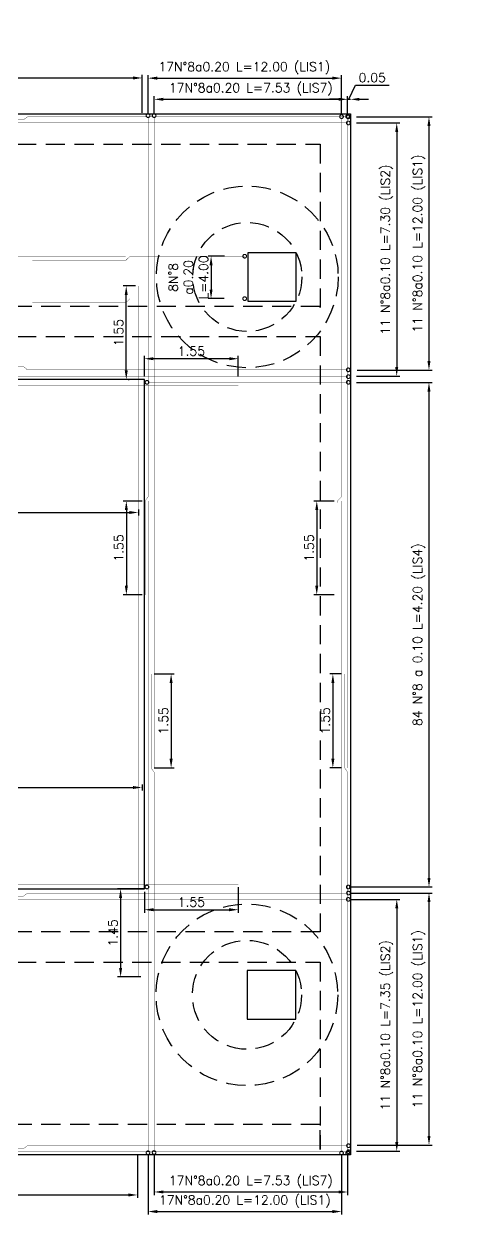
# Model space of a CAD drawing. Header units: metres. Extents: x 1080594 to 1081411, y 976871 to 977162.
# Drawn here: x 1080810.9 to 1080818.15, y 977029 to 977048.89 of the extents above; entities that cross this region are included whole.
import ezdxf

# ---------------------------------------------------------------- set-up
doc = ezdxf.new("R2010")
doc.units = ezdxf.units.M
doc.header["$LTSCALE"] = 25.4
doc.linetypes.add('HIDDEN', pattern=[0.375, 0.25, -0.125])
for name, color, linetype in [('CONTRAPESO', 3, 'Continuous'), ('DIMCONTRAPESO', 1, 'Continuous'), ('PROY', 9, 'HIDDEN'), ('REF', 6, 'Continuous'), ('REF H', 6, 'Continuous')]:
    doc.layers.add(name, color=color, linetype=linetype)
doc.layers.add('COTA', color=1, linetype='Continuous', lineweight=30)
doc.styles.add('romans', font='romans.shx')
doc.dimstyles.new('Copy 75', dxfattribs={"dimtxt": 0.15, "dimasz": 0.15, "dimexe": 0.05, "dimexo": 0.05, "dimgap": 0.05, "dimtad": 1, "dimzin": 0, "dimdsep": 46, "dimtxsty": 'romans', "dimcen": 0.002, "dimclrd": 1, "dimclre": 1, "dimclrt": 3, "dimadec": 4, "dimazin": 0, "dimtfac": 1, "dimtofl": 0, "dimtmove": 1, "dimatfit": 3, "dimfxl": 1, "dimtolj": 1, "dimtzin": 0, "dimarcsym": 1})

# ---------------------------------------------------------------- blocks, each defined once
blk = doc.blocks.new('*D1045')
at = {"layer": 'Defpoints', "color": 0, "transparency": 16777216}
for p in [(1080812.85, 977048.001), (1080802.738, 977047.382), (1080812.85, 977047.373)]:
    blk.add_point(p, dxfattribs=at)
at = {"layer": 'DIMCONTRAPESO', "color": 1, "lineweight": -2, "transparency": 16777216}
for p, q in [((1080802.738, 977047.432), (1080802.738, 977048.051)), ((1080802.888, 977048.001), (1080812.7, 977048.001)), ((1080812.85, 977047.423), (1080812.85, 977048.051))]:
    blk.add_line(p, q, dxfattribs=at)
at = {"layer": 'DIMCONTRAPESO', "color": 1, "transparency": 16777216}
for points in [[(1080802.888, 977048.026), (1080802.888, 977047.976), (1080802.738, 977048.001)], [(1080812.7, 977048.026), (1080812.7, 977047.976), (1080812.85, 977048.001)]]:
    blk.add_solid(points, dxfattribs=at)
at = {"layer": 'DIMCONTRAPESO', "color": 3, "transparency": 16777216, "insert": (1080807.794, 977048.166), "char_height": 0.15, "attachment_point": 5, "style": 'romans'}
blk.add_mtext('\\A1;102 N°8 a 0.10 L=5.19 (LIS3) ', dxfattribs=at)
blk = doc.blocks.new('*D1050')
at = {"layer": 'Defpoints', "color": 0, "transparency": 16777216}
for p in [(1080802.747, 977030.259), (1080812.774, 977030.266), (1080812.774, 977029.565)]:
    blk.add_point(p, dxfattribs=at)
at = {"layer": 'DIMCONTRAPESO', "color": 1, "lineweight": -2, "transparency": 16777216}
for p, q in [((1080802.747, 977030.209), (1080802.747, 977029.515)), ((1080812.774, 977030.216), (1080812.774, 977029.515)), ((1080802.897, 977029.565), (1080812.624, 977029.565))]:
    blk.add_line(p, q, dxfattribs=at)
at = {"layer": 'DIMCONTRAPESO', "color": 1, "transparency": 16777216}
for points in [[(1080802.897, 977029.59), (1080802.897, 977029.54), (1080802.747, 977029.565)], [(1080812.624, 977029.59), (1080812.624, 977029.54), (1080812.774, 977029.565)]]:
    blk.add_solid(points, dxfattribs=at)
at = {"layer": 'DIMCONTRAPESO', "color": 3, "transparency": 16777216, "insert": (1080807.761, 977029.729), "char_height": 0.15, "attachment_point": 5, "style": 'romans'}
blk.add_mtext('\\A1;102 N°8 a 0.10 L=5.19 (LIS3) ', dxfattribs=at)
blk = doc.blocks.new('*D1051')
at = {"layer": 'Defpoints', "color": 0, "transparency": 16777216}
for p in [(1080802.821, 977036.66), (1080812.85, 977036.391), (1080812.85, 977036.29)]:
    blk.add_point(p, dxfattribs=at)
at = {"layer": 'DIMCONTRAPESO', "color": 1, "lineweight": -2, "transparency": 16777216}
for p, q in [((1080802.821, 977036.61), (1080802.821, 977036.24)), ((1080802.971, 977036.29), (1080812.7, 977036.29)), ((1080812.85, 977036.341), (1080812.85, 977036.24))]:
    blk.add_line(p, q, dxfattribs=at)
at = {"layer": 'DIMCONTRAPESO', "color": 1, "transparency": 16777216}
for points in [[(1080802.971, 977036.315), (1080802.971, 977036.265), (1080802.821, 977036.29)], [(1080812.7, 977036.315), (1080812.7, 977036.265), (1080812.85, 977036.29)]]:
    blk.add_solid(points, dxfattribs=at)
at = {"layer": 'DIMCONTRAPESO', "color": 3, "transparency": 16777216, "insert": (1080807.836, 977036.454), "char_height": 0.15, "attachment_point": 5, "style": 'romans'}
blk.add_mtext('\\A1;102 N°8 a 0.10 L=6.50 (LIS6) ', dxfattribs=at)
blk = doc.blocks.new('*D1055')
at = {"layer": 'Defpoints', "color": 0, "transparency": 16777216}
for p in [(1080816.34, 977047.359), (1080816.354, 977043.178), (1080817.588, 977043.178)]:
    blk.add_point(p, dxfattribs=at)
at = {"layer": 'DIMCONTRAPESO', "color": 1, "lineweight": -2, "transparency": 16777216}
for p, q in [((1080816.39, 977047.359), (1080817.638, 977047.359)), ((1080817.588, 977047.209), (1080817.588, 977043.328)), ((1080816.404, 977043.178), (1080817.638, 977043.178))]:
    blk.add_line(p, q, dxfattribs=at)
at = {"layer": 'DIMCONTRAPESO', "color": 1, "transparency": 16777216}
for points in [[(1080817.563, 977047.209), (1080817.613, 977047.209), (1080817.588, 977047.359)], [(1080817.563, 977043.328), (1080817.613, 977043.328), (1080817.588, 977043.178)]]:
    blk.add_solid(points, dxfattribs=at)
at = {"layer": 'DIMCONTRAPESO', "color": 3, "transparency": 16777216, "insert": (1080817.423, 977045.269), "char_height": 0.15, "attachment_point": 5, "rotation": 90, "style": 'romans'}
blk.add_mtext('\\A1;11 N°8a0.10 L=12.00 (LIS1) ', dxfattribs=at)
blk = doc.blocks.new('*D1056')
at = {"layer": 'Defpoints', "color": 0, "transparency": 16777216}
for p in [(1080816.34, 977047.259), (1080816.34, 977043.078), (1080817.055, 977043.078)]:
    blk.add_point(p, dxfattribs=at)
at = {"layer": 'DIMCONTRAPESO', "color": 1, "lineweight": -2, "transparency": 16777216}
for p, q in [((1080816.39, 977047.259), (1080817.105, 977047.259)), ((1080817.055, 977047.109), (1080817.055, 977043.228)), ((1080816.39, 977043.078), (1080817.105, 977043.078))]:
    blk.add_line(p, q, dxfattribs=at)
at = {"layer": 'DIMCONTRAPESO', "color": 1, "transparency": 16777216}
for points in [[(1080817.03, 977047.109), (1080817.08, 977047.109), (1080817.055, 977047.259)], [(1080817.03, 977043.228), (1080817.08, 977043.228), (1080817.055, 977043.078)]]:
    blk.add_solid(points, dxfattribs=at)
at = {"layer": 'DIMCONTRAPESO', "color": 3, "transparency": 16777216, "insert": (1080816.891, 977045.168), "char_height": 0.15, "attachment_point": 5, "rotation": 90, "style": 'romans'}
blk.add_mtext('\\A1;11 N°8a0.10 L=7.30 (LIS2) ', dxfattribs=at)
blk = doc.blocks.new('*D1057')
at = {"layer": 'Defpoints', "color": 0, "transparency": 16777216}
for p in [(1080816.34, 977042.975), (1080816.222, 977034.648), (1080817.588, 977034.648)]:
    blk.add_point(p, dxfattribs=at)
at = {"layer": 'DIMCONTRAPESO', "color": 1, "lineweight": -2, "transparency": 16777216}
for p, q in [((1080816.39, 977042.975), (1080817.638, 977042.975)), ((1080817.588, 977042.825), (1080817.588, 977034.798)), ((1080816.272, 977034.648), (1080817.638, 977034.648))]:
    blk.add_line(p, q, dxfattribs=at)
at = {"layer": 'DIMCONTRAPESO', "color": 1, "transparency": 16777216}
for points in [[(1080817.563, 977042.825), (1080817.613, 977042.825), (1080817.588, 977042.975)], [(1080817.563, 977034.798), (1080817.613, 977034.798), (1080817.588, 977034.648)]]:
    blk.add_solid(points, dxfattribs=at)
at = {"layer": 'DIMCONTRAPESO', "color": 3, "transparency": 16777216, "insert": (1080817.423, 977038.811), "char_height": 0.15, "attachment_point": 5, "rotation": 90, "style": 'romans'}
blk.add_mtext('\\A1;84 N°8 a 0.10 L=4.20 (LIS4) ', dxfattribs=at)
blk = doc.blocks.new('*D1058')
at = {"layer": 'Defpoints', "color": 0, "transparency": 16777216}
for p in [(1080816.26, 977034.548), (1080816.354, 977030.389), (1080817.588, 977030.389)]:
    blk.add_point(p, dxfattribs=at)
at = {"layer": 'DIMCONTRAPESO', "color": 1, "lineweight": -2, "transparency": 16777216}
for p, q in [((1080816.31, 977034.548), (1080817.638, 977034.548)), ((1080817.588, 977034.398), (1080817.588, 977030.539)), ((1080816.404, 977030.389), (1080817.638, 977030.389))]:
    blk.add_line(p, q, dxfattribs=at)
at = {"layer": 'DIMCONTRAPESO', "color": 1, "transparency": 16777216}
for points in [[(1080817.563, 977034.398), (1080817.613, 977034.398), (1080817.588, 977034.548)], [(1080817.563, 977030.539), (1080817.613, 977030.539), (1080817.588, 977030.389)]]:
    blk.add_solid(points, dxfattribs=at)
at = {"layer": 'DIMCONTRAPESO', "color": 3, "transparency": 16777216, "insert": (1080817.424, 977032.468), "char_height": 0.15, "attachment_point": 5, "rotation": 90, "style": 'romans'}
blk.add_mtext('\\A1;11 N°8a0.10 L=12.00 (LIS1) ', dxfattribs=at)
blk = doc.blocks.new('*D1059')
at = {"layer": 'Defpoints', "color": 0, "transparency": 16777216}
for p in [(1080816.255, 977034.444), (1080816.341, 977030.288), (1080817.056, 977030.288)]:
    blk.add_point(p, dxfattribs=at)
at = {"layer": 'DIMCONTRAPESO', "color": 1, "lineweight": -2, "transparency": 16777216}
for p, q in [((1080816.305, 977034.444), (1080817.106, 977034.444)), ((1080817.056, 977034.294), (1080817.056, 977030.438)), ((1080816.391, 977030.288), (1080817.106, 977030.288))]:
    blk.add_line(p, q, dxfattribs=at)
at = {"layer": 'DIMCONTRAPESO', "color": 1, "transparency": 16777216}
for points in [[(1080817.031, 977034.294), (1080817.081, 977034.294), (1080817.056, 977034.444)], [(1080817.031, 977030.438), (1080817.081, 977030.438), (1080817.056, 977030.288)]]:
    blk.add_solid(points, dxfattribs=at)
at = {"layer": 'DIMCONTRAPESO', "color": 3, "transparency": 16777216, "insert": (1080816.892, 977032.366), "char_height": 0.15, "attachment_point": 5, "rotation": 90, "style": 'romans'}
blk.add_mtext('\\A1;11 N°8a0.10 L=7.35 (LIS2) ', dxfattribs=at)
blk = doc.blocks.new('*D1061')
at = {"layer": 'Defpoints', "color": 0, "transparency": 16777216}
for p in [(1080812.589, 977044.569), (1080812.79, 977044.569), (1080812.57, 977043.024)]:
    blk.add_point(p, dxfattribs=at)
at = {"layer": 'DIMCONTRAPESO', "color": 1, "lineweight": -2, "transparency": 16777216}
for p, q in [((1080812.74, 977044.569), (1080812.539, 977044.569)), ((1080812.589, 977043.174), (1080812.589, 977044.419)), ((1080812.62, 977043.024), (1080812.639, 977043.024))]:
    blk.add_line(p, q, dxfattribs=at)
at = {"layer": 'DIMCONTRAPESO', "color": 1, "transparency": 16777216}
for points in [[(1080812.564, 977044.419), (1080812.614, 977044.419), (1080812.589, 977044.569)], [(1080812.564, 977043.174), (1080812.614, 977043.174), (1080812.589, 977043.024)]]:
    blk.add_solid(points, dxfattribs=at)
at = {"layer": 'DIMCONTRAPESO', "color": 3, "transparency": 16777216, "insert": (1080812.464, 977043.797), "char_height": 0.15, "attachment_point": 5, "rotation": 90, "style": 'romans'}
blk.add_mtext('\\A1;1.55', dxfattribs=at)
blk = doc.blocks.new('*D1062')
at = {"layer": 'Defpoints', "color": 0, "transparency": 16777216}
for p in [(1080812.932, 977034.618), (1080812.496, 977033.163), (1080812.879, 977033.163)]:
    blk.add_point(p, dxfattribs=at)
at = {"layer": 'DIMCONTRAPESO', "color": 1, "lineweight": -2, "transparency": 16777216}
for p, q in [((1080812.882, 977034.618), (1080812.446, 977034.618)), ((1080812.496, 977034.468), (1080812.496, 977033.313)), ((1080812.829, 977033.163), (1080812.446, 977033.163))]:
    blk.add_line(p, q, dxfattribs=at)
at = {"layer": 'DIMCONTRAPESO', "color": 1, "transparency": 16777216}
for points in [[(1080812.471, 977034.468), (1080812.521, 977034.468), (1080812.496, 977034.618)], [(1080812.471, 977033.313), (1080812.521, 977033.313), (1080812.496, 977033.163)]]:
    blk.add_solid(points, dxfattribs=at)
at = {"layer": 'DIMCONTRAPESO', "color": 3, "transparency": 16777216, "insert": (1080812.371, 977033.89), "char_height": 0.15, "attachment_point": 5, "rotation": 90, "style": 'romans'}
blk.add_mtext('\\A1;1.45', dxfattribs=at)
blk = doc.blocks.new('*D1064')
at = {"layer": 'COTA', "color": 1, "lineweight": -2, "transparency": 16777216}
for p, q in [((1080812.889, 977043.073), (1080812.889, 977043.417)), ((1080814.289, 977043.367), (1080813.039, 977043.367)), ((1080814.439, 977043.073), (1080814.439, 977043.417))]:
    blk.add_line(p, q, dxfattribs=at)
at = {"layer": 'COTA', "color": 1, "transparency": 16777216}
for points in [[(1080813.039, 977043.392), (1080813.039, 977043.342), (1080812.889, 977043.367)], [(1080814.289, 977043.392), (1080814.289, 977043.342), (1080814.439, 977043.367)]]:
    blk.add_solid(points, dxfattribs=at)
at = {"layer": 'Defpoints', "color": 0, "transparency": 16777216}
for p in [(1080812.889, 977043.367), (1080812.889, 977043.023), (1080814.439, 977043.023)]:
    blk.add_point(p, dxfattribs=at)
at = {"layer": 'COTA', "color": 3, "transparency": 16777216, "insert": (1080813.664, 977043.492), "char_height": 0.15, "attachment_point": 5, "style": 'romans'}
blk.add_mtext('\\A1;1.55', dxfattribs=at)
blk = doc.blocks.new('*D1066')
at = {"layer": 'COTA', "color": 1, "lineweight": -2, "transparency": 16777216}
for p, q in [((1080812.89, 977034.568), (1080812.89, 977034.223)), ((1080814.438, 977034.643), (1080814.438, 977034.223)), ((1080813.04, 977034.273), (1080814.288, 977034.273))]:
    blk.add_line(p, q, dxfattribs=at)
at = {"layer": 'COTA', "color": 1, "transparency": 16777216}
for points in [[(1080813.04, 977034.298), (1080813.04, 977034.248), (1080812.89, 977034.273)], [(1080814.288, 977034.298), (1080814.288, 977034.248), (1080814.438, 977034.273)]]:
    blk.add_solid(points, dxfattribs=at)
at = {"layer": 'Defpoints', "color": 0, "transparency": 16777216}
for p in [(1080812.89, 977034.618), (1080814.438, 977034.693), (1080814.438, 977034.273)]:
    blk.add_point(p, dxfattribs=at)
at = {"layer": 'COTA', "color": 3, "transparency": 16777216, "insert": (1080813.664, 977034.398), "char_height": 0.15, "attachment_point": 5, "style": 'romans'}
blk.add_mtext('\\A1;1.55', dxfattribs=at)
blk = doc.blocks.new('E2')
at = {"layer": 'REF', "ltscale": 0.1, "const_width": 0.005}
blk.add_lwpolyline([(1080759.636, 977034.558), (1080762.933, 977034.558)], dxfattribs=at)
at = {"layer": 'REF H', "ltscale": 0.1, "const_width": 0.06}
for points in [[(1080759.608, 977034.558, 1), (1080759.627, 977034.558, 1)], [(1080762.933, 977034.558, 1), (1080762.952, 977034.558, 1)]]:
    blk.add_lwpolyline(points, format="xyb", close=True, dxfattribs=at)
blk = doc.blocks.new('*D1067')
at = {"layer": 'COTA', "color": 1, "lineweight": -2, "transparency": 16777216}
blk.add_line((1080810.758, 977042.782), (1080810.758, 977034.843), dxfattribs=at)
at = {"layer": 'COTA', "color": 1, "transparency": 16777216}
for points in [[(1080810.733, 977042.782), (1080810.783, 977042.782), (1080810.758, 977042.932)], [(1080810.733, 977034.843), (1080810.783, 977034.843), (1080810.758, 977034.693)]]:
    blk.add_solid(points, dxfattribs=at)
at = {"layer": 'Defpoints', "color": 0, "transparency": 16777216}
for p in [(1080810.758, 977042.932), (1080810.758, 977034.693), (1080810.758, 977034.693)]:
    blk.add_point(p, dxfattribs=at)
at = {"layer": 'COTA', "color": 3, "transparency": 16777216, "insert": (1080810.594, 977038.812), "char_height": 0.15, "attachment_point": 5, "rotation": 90, "style": 'romans'}
blk.add_mtext('\\A1;83 N°8 a 0.10 L=7.45 (LIS5) ', dxfattribs=at)
blk = doc.blocks.new('*D1068')
at = {"layer": 'Defpoints', "color": 0, "transparency": 16777216}
for p in [(1080802.821, 977041.199), (1080812.79, 977040.93), (1080812.79, 977040.829)]:
    blk.add_point(p, dxfattribs=at)
at = {"layer": 'DIMCONTRAPESO', "color": 1, "lineweight": -2, "transparency": 16777216}
for p, q in [((1080802.821, 977041.149), (1080802.821, 977040.779)), ((1080802.971, 977040.829), (1080812.64, 977040.829)), ((1080812.79, 977040.88), (1080812.79, 977040.779))]:
    blk.add_line(p, q, dxfattribs=at)
at = {"layer": 'DIMCONTRAPESO', "color": 1, "transparency": 16777216}
for points in [[(1080802.971, 977040.854), (1080802.971, 977040.804), (1080802.821, 977040.829)], [(1080812.64, 977040.854), (1080812.64, 977040.804), (1080812.79, 977040.829)]]:
    blk.add_solid(points, dxfattribs=at)
at = {"layer": 'DIMCONTRAPESO', "color": 3, "transparency": 16777216, "insert": (1080807.806, 977040.993), "char_height": 0.15, "attachment_point": 5, "style": 'romans'}
blk.add_mtext('\\A1;102 N°8 a 0.10 L=6.50 (LIS6) ', dxfattribs=at)
blk = doc.blocks.new('*D1072')
at = {"layer": 'COTA', "color": 1, "lineweight": -2, "transparency": 16777216}
for p, q in [((1080813.05, 977047.414), (1080813.05, 977047.699)), ((1080816.244, 977047.416), (1080816.244, 977047.699)), ((1080813.2, 977047.649), (1080816.094, 977047.649))]:
    blk.add_line(p, q, dxfattribs=at)
at = {"layer": 'COTA', "color": 1, "transparency": 16777216}
for points in [[(1080813.2, 977047.674), (1080813.2, 977047.624), (1080813.05, 977047.649)], [(1080816.094, 977047.674), (1080816.094, 977047.624), (1080816.244, 977047.649)]]:
    blk.add_solid(points, dxfattribs=at)
at = {"layer": 'Defpoints', "color": 0, "transparency": 16777216}
for p in [(1080816.244, 977047.649), (1080813.05, 977047.364), (1080816.244, 977047.366)]:
    blk.add_point(p, dxfattribs=at)
at = {"layer": 'COTA', "color": 3, "transparency": 16777216, "insert": (1080814.647, 977047.814), "char_height": 0.15, "attachment_point": 5, "style": 'romans'}
blk.add_mtext('\\A1;17N°8a0.20 L=7.53 (LIS7) ', dxfattribs=at)
blk = doc.blocks.new('*D1073')
at = {"layer": 'COTA', "color": 1, "lineweight": -2, "transparency": 16777216}
for p, q in [((1080812.95, 977047.418), (1080812.95, 977048.048)), ((1080813.1, 977047.998), (1080815.994, 977047.998)), ((1080816.144, 977047.412), (1080816.144, 977048.048))]:
    blk.add_line(p, q, dxfattribs=at)
at = {"layer": 'COTA', "color": 1, "transparency": 16777216}
for points in [[(1080813.1, 977048.023), (1080813.1, 977047.973), (1080812.95, 977047.998)], [(1080815.994, 977048.023), (1080815.994, 977047.973), (1080816.144, 977047.998)]]:
    blk.add_solid(points, dxfattribs=at)
at = {"layer": 'Defpoints', "color": 0, "transparency": 16777216}
for p in [(1080816.144, 977047.998), (1080812.95, 977047.368), (1080816.144, 977047.362)]:
    blk.add_point(p, dxfattribs=at)
at = {"layer": 'COTA', "color": 3, "transparency": 16777216, "insert": (1080814.539, 977048.162), "char_height": 0.15, "attachment_point": 5, "style": 'romans'}
blk.add_mtext('\\A1;17N°8a0.20 L=12.00 (LIS1) ', dxfattribs=at)
blk = doc.blocks.new('*D1074')
at = {"layer": 'COTA', "color": 1, "lineweight": -2, "transparency": 16777216}
for p, q in [((1080816.267, 977047.649), (1080816.372, 977047.883)), ((1080816.372, 977047.883), (1080816.93, 977047.883)), ((1080816.094, 977047.649), (1080815.944, 977047.649)), ((1080816.244, 977047.649), (1080816.29, 977047.649)), ((1080816.44, 977047.649), (1080816.59, 977047.649))]:
    blk.add_line(p, q, dxfattribs=at)
at = {"layer": 'COTA', "color": 1, "transparency": 16777216}
for points in [[(1080816.094, 977047.674), (1080816.094, 977047.624), (1080816.244, 977047.649)], [(1080816.44, 977047.674), (1080816.44, 977047.624), (1080816.29, 977047.649)]]:
    blk.add_solid(points, dxfattribs=at)
at = {"layer": 'Defpoints', "color": 0, "transparency": 16777216}
for p in [(1080816.244, 977047.649), (1080816.29, 977047.649), (1080816.29, 977047.649)]:
    blk.add_point(p, dxfattribs=at)
at = {"layer": 'COTA', "color": 3, "transparency": 16777216, "insert": (1080816.651, 977048.008), "char_height": 0.15, "attachment_point": 5, "style": 'romans'}
blk.add_mtext('\\A1;0.05', dxfattribs=at)
blk = doc.blocks.new('*D1077')
at = {"layer": 'COTA', "color": 1, "lineweight": -2, "transparency": 16777216}
for p, q in [((1080813.05, 977030.223), (1080813.05, 977029.564)), ((1080816.244, 977030.22), (1080816.244, 977029.564)), ((1080813.2, 977029.614), (1080816.094, 977029.614))]:
    blk.add_line(p, q, dxfattribs=at)
at = {"layer": 'COTA', "color": 1, "transparency": 16777216}
for points in [[(1080813.2, 977029.639), (1080813.2, 977029.589), (1080813.05, 977029.614)], [(1080816.094, 977029.639), (1080816.094, 977029.589), (1080816.244, 977029.614)]]:
    blk.add_solid(points, dxfattribs=at)
at = {"layer": 'Defpoints', "color": 0, "transparency": 16777216}
for p in [(1080813.05, 977030.273), (1080816.244, 977030.27), (1080816.244, 977029.614)]:
    blk.add_point(p, dxfattribs=at)
at = {"layer": 'COTA', "color": 3, "transparency": 16777216, "insert": (1080814.647, 977029.778), "char_height": 0.15, "attachment_point": 5, "rotation": 359.9992, "style": 'romans'}
blk.add_mtext('\\A1;17N°8a0.20 L=7.53 (LIS7) ', dxfattribs=at)
blk = doc.blocks.new('*D1078')
at = {"layer": 'COTA', "color": 1, "lineweight": -2, "transparency": 16777216}
for p, q in [((1080812.95, 977030.219), (1080812.95, 977029.241)), ((1080816.144, 977030.224), (1080816.144, 977029.241)), ((1080813.1, 977029.291), (1080815.994, 977029.291))]:
    blk.add_line(p, q, dxfattribs=at)
at = {"layer": 'COTA', "color": 1, "transparency": 16777216}
for points in [[(1080813.1, 977029.316), (1080813.1, 977029.266), (1080812.95, 977029.291)], [(1080815.994, 977029.316), (1080815.994, 977029.266), (1080816.144, 977029.291)]]:
    blk.add_solid(points, dxfattribs=at)
at = {"layer": 'Defpoints', "color": 0, "transparency": 16777216}
for p in [(1080812.95, 977030.269), (1080816.144, 977030.274), (1080816.144, 977029.291)]:
    blk.add_point(p, dxfattribs=at)
at = {"layer": 'COTA', "color": 3, "transparency": 16777216, "insert": (1080814.547, 977029.456), "char_height": 0.15, "attachment_point": 5, "rotation": 359.9992, "style": 'romans'}
blk.add_mtext('\\A1;17N°8a0.20 L=12.00 (LIS1) ', dxfattribs=at)
blk = doc.blocks.new('*D1129')
at = {"layer": 'COTA', "color": 1, "lineweight": -2, "transparency": 16777216}
for p, q in [((1080812.851, 977041.018), (1080812.541, 977041.018)), ((1080812.591, 977040.868), (1080812.591, 977039.619)), ((1080812.851, 977039.469), (1080812.541, 977039.469))]:
    blk.add_line(p, q, dxfattribs=at)
at = {"layer": 'COTA', "color": 1, "transparency": 16777216}
for points in [[(1080812.566, 977040.868), (1080812.616, 977040.868), (1080812.591, 977041.018)], [(1080812.566, 977039.619), (1080812.616, 977039.619), (1080812.591, 977039.469)]]:
    blk.add_solid(points, dxfattribs=at)
at = {"layer": 'Defpoints', "color": 0, "transparency": 16777216}
for p in [(1080812.901, 977041.018), (1080812.591, 977039.469), (1080812.901, 977039.469)]:
    blk.add_point(p, dxfattribs=at)
at = {"layer": 'COTA', "color": 3, "transparency": 16777216, "insert": (1080812.466, 977040.243), "char_height": 0.15, "attachment_point": 5, "rotation": 90, "style": 'romans'}
blk.add_mtext('\\A1;1.55', dxfattribs=at)
blk = doc.blocks.new('*D1130')
at = {"layer": 'COTA', "color": 1, "lineweight": -2, "transparency": 16777216}
for p, q in [((1080813.05, 977038.164), (1080813.38, 977038.164)), ((1080813.33, 977038.014), (1080813.33, 977036.764)), ((1080813.05, 977036.614), (1080813.38, 977036.614))]:
    blk.add_line(p, q, dxfattribs=at)
at = {"layer": 'COTA', "color": 1, "transparency": 16777216}
for points in [[(1080813.305, 977038.014), (1080813.355, 977038.014), (1080813.33, 977038.164)], [(1080813.305, 977036.764), (1080813.355, 977036.764), (1080813.33, 977036.614)]]:
    blk.add_solid(points, dxfattribs=at)
at = {"layer": 'Defpoints', "color": 0, "transparency": 16777216}
for p in [(1080813, 977038.164), (1080813, 977036.614), (1080813.33, 977036.614)]:
    blk.add_point(p, dxfattribs=at)
at = {"layer": 'COTA', "color": 3, "transparency": 16777216, "insert": (1080813.205, 977037.389), "char_height": 0.15, "attachment_point": 5, "rotation": 90, "style": 'romans'}
blk.add_mtext('\\A1;1.55', dxfattribs=at)
blk = doc.blocks.new('*D1131')
at = {"layer": 'COTA', "color": 1, "lineweight": -2, "transparency": 16777216}
for p, q in [((1080816.145, 977038.164), (1080815.951, 977038.164)), ((1080816.001, 977038.014), (1080816.001, 977036.764)), ((1080816.145, 977036.614), (1080815.951, 977036.614))]:
    blk.add_line(p, q, dxfattribs=at)
at = {"layer": 'COTA', "color": 1, "transparency": 16777216}
for points in [[(1080815.976, 977038.014), (1080816.026, 977038.014), (1080816.001, 977038.164)], [(1080815.976, 977036.764), (1080816.026, 977036.764), (1080816.001, 977036.614)]]:
    blk.add_solid(points, dxfattribs=at)
at = {"layer": 'Defpoints', "color": 0, "transparency": 16777216}
for p in [(1080816.195, 977038.164), (1080816.001, 977036.614), (1080816.195, 977036.614)]:
    blk.add_point(p, dxfattribs=at)
at = {"layer": 'COTA', "color": 3, "transparency": 16777216, "insert": (1080815.876, 977037.389), "char_height": 0.15, "attachment_point": 5, "rotation": 90, "style": 'romans'}
blk.add_mtext('\\A1;1.55', dxfattribs=at)
blk = doc.blocks.new('*D1132')
at = {"layer": 'COTA', "color": 1, "lineweight": -2, "transparency": 16777216}
for p, q in [((1080816.024, 977041.018), (1080815.685, 977041.018)), ((1080815.735, 977040.868), (1080815.735, 977039.619)), ((1080816.025, 977039.469), (1080815.685, 977039.469))]:
    blk.add_line(p, q, dxfattribs=at)
at = {"layer": 'COTA', "color": 1, "transparency": 16777216}
for points in [[(1080815.71, 977040.868), (1080815.76, 977040.868), (1080815.735, 977041.018)], [(1080815.71, 977039.619), (1080815.76, 977039.619), (1080815.735, 977039.469)]]:
    blk.add_solid(points, dxfattribs=at)
at = {"layer": 'Defpoints', "color": 0, "transparency": 16777216}
for p in [(1080816.074, 977041.018), (1080815.735, 977039.469), (1080816.075, 977039.469)]:
    blk.add_point(p, dxfattribs=at)
at = {"layer": 'COTA', "color": 3, "transparency": 16777216, "insert": (1080815.61, 977040.243), "char_height": 0.15, "attachment_point": 5, "rotation": 90, "style": 'romans'}
blk.add_mtext('\\A1;1.55', dxfattribs=at)
blk = doc.blocks.new('*D1084')
at = {"layer": 'Defpoints', "color": 0, "transparency": 16777216}
for p in [(1080814.264, 977045.059), (1080813.99, 977044.359), (1080814.255, 977044.359)]:
    blk.add_point(p, dxfattribs=at)
at = {"layer": 'DIMCONTRAPESO', "color": 1, "lineweight": -2, "transparency": 16777216}
for p, q in [((1080814.214, 977045.059), (1080813.94, 977045.059)), ((1080813.99, 977044.909), (1080813.99, 977044.509)), ((1080814.205, 977044.359), (1080813.94, 977044.359))]:
    blk.add_line(p, q, dxfattribs=at)
at = {"layer": 'DIMCONTRAPESO', "color": 1, "transparency": 16777216}
for points in [[(1080813.965, 977044.909), (1080814.015, 977044.909), (1080813.99, 977045.059)], [(1080813.965, 977044.509), (1080814.015, 977044.509), (1080813.99, 977044.359)]]:
    blk.add_solid(points, dxfattribs=at)
at = {"layer": 'DIMCONTRAPESO', "color": 3, "transparency": 16777216, "insert": (1080813.615, 977044.709), "char_height": 0.15, "attachment_point": 5, "rotation": 90, "style": 'romans'}
blk.add_mtext('\\A1;8N°8\\Pa0.20\\PL=4.00', dxfattribs=at)

msp = doc.modelspace()

# ---------------------------------------------------------------- linework, layer by layer
at = {"layer": 'CONTRAPESO'}
for points in [[(1080799.287628, 977047.408851), (1080799.287628, 977047.408851), (1080816.290355, 977047.408851), (1080816.290403, 977030.227706), (1080799.287672, 977030.227706), (1080799.287628, 977047.408851)], [(1080812.888791, 977043.023198), (1080802.69039, 977043.023746), (1080802.69039, 977034.617898), (1080812.890163, 977034.617898), (1080812.888791, 977043.023198)]]:
    msp.add_lwpolyline(points, dxfattribs=at)
for points in [[(1080815.394166, 977045.11741), (1080814.594166, 977045.11741), (1080814.594166, 977044.31741), (1080815.394166, 977044.31741)], [(1080815.388407, 977033.268852), (1080814.588407, 977033.268852), (1080814.588407, 977032.468852), (1080815.388407, 977032.468852)]]:
    msp.add_lwpolyline(points, close=True, dxfattribs=at)
at = {"layer": 'PROY', "color": 252, "ltscale": 0.05}
msp.add_lwpolyline([(1080799.287628, 977047.408851), (1080816.290359, 977047.408851), (1080816.290359, 977030.226909), (1080799.287628, 977030.227909)], close=True, dxfattribs=at)
at = {"layer": 'PROY', "color": 250, "ltscale": 0.05}
for points in [[(1080815.790359, 977044.214043), (1080815.790359, 977044.228904), (1080799.830359, 977044.228904), (1080799.830359, 977046.908904), (1080815.790359, 977046.908904), (1080815.790359, 977044.214043)], [(1080815.790359, 977030.317455), (1080815.790359, 977030.727409), (1080799.830359, 977030.727409), (1080799.830359, 977033.407909), (1080815.790359, 977033.407909), (1080815.790359, 977030.317455)]]:
    msp.add_lwpolyline(points, dxfattribs=at)
msp.add_lwpolyline([(1080799.830359, 977033.907909), (1080799.830359, 977043.733757), (1080815.790359, 977043.733757), (1080815.790359, 977033.907909)], close=True, dxfattribs=at)
for centre, radius in [((1080814.58794, 977044.71741), 1.5), ((1080814.58794, 977044.71741), 0.9), ((1080814.582181, 977032.868852), 1.5), ((1080814.582181, 977032.868852), 0.9)]:
    msp.add_circle(centre, radius, dxfattribs=at)
at = {"layer": 'REF', "ltscale": 0.1, "const_width": 0.005}
for points in [[(1080809.337745, 977047.308414), (1080810.887613, 977047.308659), (1080810.958506, 977047.358565), (1080816.240358, 977047.358565)], [(1080812.900926, 977039.468604), (1080812.900584, 977041.018384), (1080812.950475, 977041.089288), (1080812.949905, 977047.358768)], [(1080813.049881, 977047.35877), (1080813.049881, 977036.614015)], [(1080816.074731, 977039.468604), (1080816.07439, 977041.018384), (1080816.145002, 977041.089288), (1080816.144433, 977047.346941)], [(1080816.244408, 977047.352444), (1080816.244408, 977036.614015)], [(1080816.240355, 977047.258849), (1080804.690352, 977047.258565)], [(1080801.032173, 977045.059092), (1080812.582173, 977045.058809)], [(1080811.041305, 977044.991457), (1080812.582173, 977044.991702), (1080812.653066, 977045.058809), (1080814.544166, 977045.058809)], [(1080812.790458, 977044.569289), (1080812.790458, 977033.882065), (1080812.790458, 977033.163014)], [(1080801.032275, 977044.358851), (1080812.582275, 977044.358568)], [(1080811.041288, 977044.291215), (1080812.582156, 977044.29146), (1080812.653049, 977044.358568), (1080814.544149, 977044.358568)], [(1080809.337745, 977043.243627), (1080810.887613, 977043.243872), (1080810.958506, 977043.183578), (1080816.240358, 977043.183578)], [(1080816.240355, 977043.073862), (1080804.690352, 977043.073579)], [(1080807.034753, 977042.992248), (1080808.584621, 977042.992492), (1080808.655514, 977042.932199), (1080814.438984, 977042.932199)], [(1080812.950849, 977030.269194), (1080812.950897, 977041.018384)], [(1080816.144384, 977030.269194), (1080816.144432, 977041.018384)], [(1080813.000019, 977038.163602), (1080812.999678, 977036.613822), (1080813.049569, 977036.542918), (1080813.04895, 977030.277909)], [(1080816.195452, 977038.163602), (1080816.19511, 977036.613822), (1080816.245001, 977036.542918), (1080816.244382, 977030.277909)], [(1080807.034753, 977034.752726), (1080808.584621, 977034.752971), (1080808.655514, 977034.692678), (1080814.438984, 977034.692678)], [(1080816.25542, 977034.443754), (1080804.695327, 977034.443471)], [(1080809.34272, 977034.497771), (1080810.892588, 977034.498016), (1080810.963481, 977034.547922), (1080816.253939, 977034.547922)], [(1080816.26301, 977030.277989), (1080804.6904, 977030.277706)], [(1080809.337792, 977030.327555), (1080810.887661, 977030.3278), (1080810.958553, 977030.377706), (1080816.240406, 977030.377706)]]:
    msp.add_lwpolyline(points, dxfattribs=at)
at = {"layer": 'REF H', "ltscale": 0.1, "const_width": 0.06}
for points in [[(1080812.95901, 977047.379063, 1), (1080812.93996, 977047.379063, 1)], [(1080813.059, 977047.379824, -1), (1080813.03995, 977047.379824, -1)], [(1080816.153955, 977047.36241, 1), (1080816.134905, 977047.36241, 1)], [(1080816.253945, 977047.36629, -1), (1080816.234895, 977047.36629, -1)], [(1080816.24679, 977047.258849, 1), (1080816.26584, 977047.258849, 1)], [(1080816.246801, 977047.358565, -1), (1080816.265851, 977047.358565, -1)], [(1080814.535588, 977045.058809, 1), (1080814.554638, 977045.058809, 1)], [(1080814.535571, 977044.358568, 1), (1080814.554621, 977044.358568, 1)], [(1080816.245119, 977043.183915, 1), (1080816.264169, 977043.183915, 1)], [(1080816.247869, 977043.070766, 1), (1080816.266919, 977043.070766, 1)], [(1080816.250248, 977034.547922, 1), (1080816.269298, 977034.547922, 1)], [(1080816.245895, 977034.443754, 1), (1080816.264945, 977034.443754, 1)], [(1080816.250295, 977030.377706, 1), (1080816.269345, 977030.377706, 1)], [(1080812.957763, 977030.261219, 1), (1080812.938713, 977030.261219, 1)], [(1080813.058151, 977030.265099, -1), (1080813.039101, 977030.265099, -1)], [(1080816.153897, 977030.257512, 1), (1080816.134847, 977030.257512, 1)], [(1080816.253907, 977030.261392, -1), (1080816.234857, 977030.261392, -1)], [(1080816.250298, 977030.277988, 1), (1080816.269348, 977030.277988, 1)]]:
    msp.add_lwpolyline(points, format="xyb", close=True, dxfattribs=at)

# ---------------------------------------------------------------- block references
at = {"layer": 'COTA', "color": 2}
for p in [(53.314134, 8.419839), (53.31373, 0.08979)]:
    msp.add_blockref('E2', p, dxfattribs=at)

# ---------------------------------------------------------------- dimensions: what is measured, and where the dimension line sits
dim = msp.add_linear_dim(base=(1080816.14443, 977047.998145), p1=(1080812.949904, 977047.367525), p2=(1080816.14443, 977047.36241), text='17N°8a0.20 L=12.00 (LIS1) ', dimstyle='Copy 75', dxfattribs=at)
dim.commit()
dim.dimension.update_dxf_attribs({"geometry": '*D1073', "text_midpoint": (1080814.539113, 977047.998145), "dimtype": 160})
dim = msp.add_linear_dim(base=(1080816.24442, 977047.649408), p1=(1080813.049894, 977047.363645), p2=(1080816.24442, 977047.36629), text='17N°8a0.20 L=7.53 (LIS7) ', dimstyle='Copy 75', dxfattribs=at)
dim.commit()
dim.dimension.update_dxf_attribs({"geometry": '*D1072', "text_midpoint": (1080814.647157, 977047.813694)})
dim = msp.add_linear_dim(base=(1080816.290355, 977047.649408), p1=(1080816.24442, 977047.649408), p2=(1080816.290355, 977047.649408), dimstyle='Copy 75', dxfattribs=at)
dim.commit()
dim.dimension.update_dxf_attribs({"geometry": '*D1074', "text_midpoint": (1080816.422388, 977047.88273), "dimtype": 160})
for base, p1, p2, picture, middle in [((1080812.888791, 977043.367209), (1080814.438791, 977043.023198), (1080812.888791, 977043.023198), '*D1064', (1080813.663791, 977043.492209)), ((1080814.437708, 977034.273162), (1080812.890163, 977034.6179), (1080814.437708, 977034.692678), '*D1066', (1080813.663936, 977034.398162))]:
    dim = msp.add_linear_dim(base=base, p1=p1, p2=p2, dimstyle='Copy 75', dxfattribs=at)
    dim.commit()
    dim.dimension.update_dxf_attribs({"geometry": picture, "text_midpoint": middle})
for base, p1, p2, angle, text, picture, middle in [((1080810.758045, 977034.692678), (1080810.758045, 977042.932199), (1080810.758045, 977034.692678), 90, '83 N°8 a 0.10 L=7.45 (LIS5) ', '*D1067', (1080810.593759, 977038.812438)), ((1080816.244293, 977029.614185), (1080813.049777, 977030.272696), (1080816.244302, 977030.270007), 359.9992122, '17N°8a0.20 L=7.53 (LIS7) ', '*D1077', (1080814.647033, 977029.778493))]:
    dim = msp.add_linear_dim(base=base, p1=p1, p2=p2, angle=angle, text=text, dimstyle='Copy 75', dxfattribs=at)
    dim.commit()
    dim.dimension.update_dxf_attribs({"geometry": picture, "text_midpoint": middle})
for base, p1, p2, picture, middle in [((1080812.590706, 977039.468604), (1080812.900584, 977041.018384), (1080812.900926, 977039.468604), '*D1129', (1080812.465706, 977040.243494)), ((1080815.73527, 977039.468604), (1080816.07439, 977041.018384), (1080816.074731, 977039.468604), '*D1132', (1080815.61027, 977040.243494)), ((1080813.329711, 977036.613822), (1080813.000019, 977038.163602), (1080812.999678, 977036.613822), '*D1130', (1080813.204711, 977037.388712)), ((1080816.000748, 977036.613822), (1080816.195452, 977038.163602), (1080816.19511, 977036.613822), '*D1131', (1080815.875748, 977037.388712))]:
    dim = msp.add_linear_dim(base=base, p1=p1, p2=p2, angle=90, dimstyle='Copy 75', dxfattribs=at)
    dim.commit()
    dim.dimension.update_dxf_attribs({"geometry": picture, "text_midpoint": middle})
dim = msp.add_linear_dim(base=(1080816.144299, 977029.291388), p1=(1080812.949787, 977030.268817), p2=(1080816.144312, 977030.273889), angle=359.9992122, text='17N°8a0.20 L=12.00 (LIS1) ', dimstyle='Copy 75', dxfattribs=at)
dim.commit()
dim.dimension.update_dxf_attribs({"geometry": '*D1078', "text_midpoint": (1080814.547036, 977029.291409), "dimtype": 160})
at = {"layer": 'DIMCONTRAPESO', "color": 2}
for base, p1, p2, text, picture, middle in [((1080812.849526, 977048.001312), (1080802.738047, 977047.381582), (1080812.849526, 977047.372863), '102 N°8 a 0.10 L=5.19 (LIS3) ', '*D1045', (1080807.793786, 977048.165598)), ((1080812.790458, 977040.828757), (1080802.82129, 977041.198542), (1080812.790458, 977040.929958), '102 N°8 a 0.10 L=6.50 (LIS6) ', '*D1068', (1080807.805874, 977040.993043)), ((1080812.849742, 977036.290188), (1080802.82129, 977036.659974), (1080812.849742, 977036.391389), '102 N°8 a 0.10 L=6.50 (LIS6) ', '*D1051', (1080807.835516, 977036.454474)), ((1080812.774328, 977029.565136), (1080802.747469, 977030.259046), (1080812.774328, 977030.266125), '102 N°8 a 0.10 L=5.19 (LIS3) ', '*D1050', (1080807.760898, 977029.729421))]:
    dim = msp.add_linear_dim(base=base, p1=p1, p2=p2, text=text, dimstyle='Copy 75', dxfattribs=at)
    dim.commit()
    dim.dimension.update_dxf_attribs({"geometry": picture, "text_midpoint": middle})
for base, p1, p2, text, picture, middle in [((1080817.587621, 977043.178208), (1080816.340331, 977047.358849), (1080816.354074, 977043.178208), '11 N°8a0.10 L=12.00 (LIS1) ', '*D1055', (1080817.587621, 977045.268528)), ((1080817.055481, 977043.077925), (1080816.340331, 977047.258565), (1080816.340334, 977043.077925), '11 N°8a0.10 L=7.30 (LIS2) ', '*D1056', (1080817.055481, 977045.168245)), ((1080813.99013, 977044.358851), (1080814.263656, 977045.059134), (1080814.255075, 977044.358851), '8N°8\\Pa0.20\\PL=4.00', '*D1084', (1080813.99013, 977044.708992)), ((1080817.055879, 977030.288361), (1080816.25542, 977034.443754), (1080816.340732, 977030.288361), '11 N°8a0.10 L=7.35 (LIS2) ', '*D1059', (1080817.055879, 977032.366058)), ((1080817.58802, 977030.388644), (1080816.259773, 977034.547922), (1080816.354473, 977030.388644), '11 N°8a0.10 L=12.00 (LIS1) ', '*D1058', (1080817.58802, 977032.468283))]:
    dim = msp.add_linear_dim(base=base, p1=p1, p2=p2, angle=90, text=text, dimstyle='Copy 75', dxfattribs=at)
    dim.commit()
    dim.dimension.update_dxf_attribs({"geometry": picture, "text_midpoint": middle, "dimtype": 160})
for base, p1, p2, angle, picture, middle in [((1080812.588557, 977044.569289), (1080812.570301, 977043.023757), (1080812.790458, 977044.569289), 90, '*D1061', (1080812.463557, 977043.796523)), ((1080812.495677, 977033.163014), (1080812.932404, 977034.6179), (1080812.879477, 977033.163014), 270, '*D1062', (1080812.370677, 977033.890457))]:
    dim = msp.add_linear_dim(base=base, p1=p1, p2=p2, angle=angle, dimstyle='Copy 75', dxfattribs=at)
    dim.commit()
    dim.dimension.update_dxf_attribs({"geometry": picture, "text_midpoint": middle})
dim = msp.add_linear_dim(base=(1080817.587731, 977034.647756), p1=(1080816.34044, 977042.975086), p2=(1080816.222232, 977034.647756), angle=90, text='84 N°8 a 0.10 L=4.20 (LIS4) ', dimstyle='Copy 75', dxfattribs=at)
dim.commit()
dim.dimension.update_dxf_attribs({"geometry": '*D1057', "text_midpoint": (1080817.423445, 977038.811421)})

doc.saveas('drawing.dxf')
